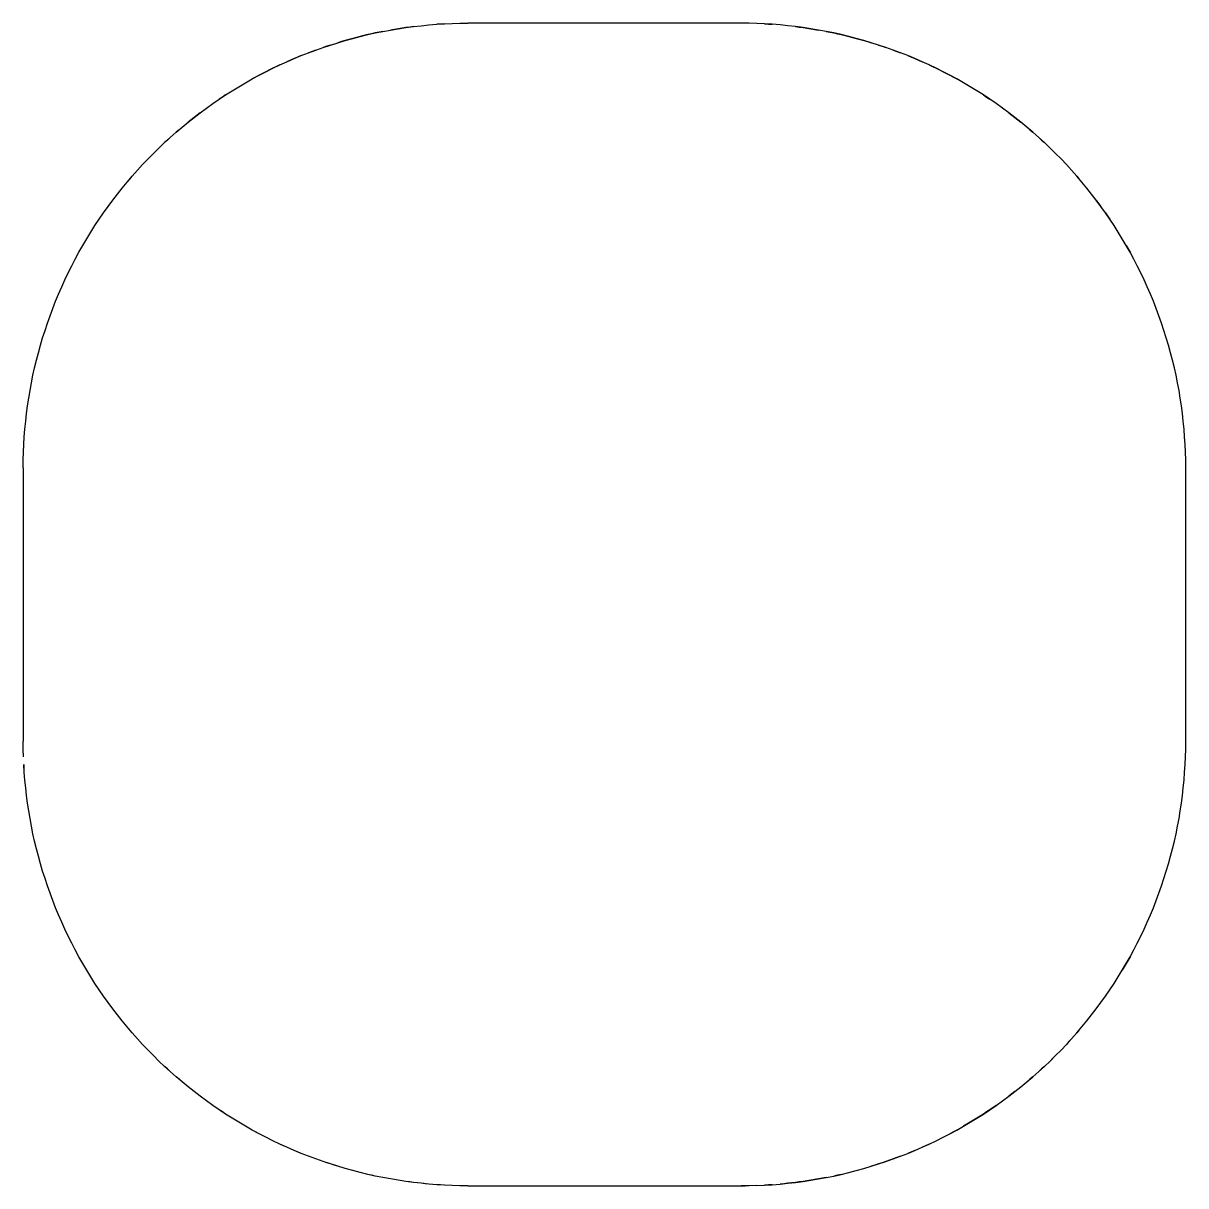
# Model space of a CAD drawing. Header units: millimetres. Extents: x 2543.3 to 2639, y 1717.1 to 1778.9.
# Drawn here: x 2550.797 to 2551.647, y 1740.796 to 1741.646 of the extents above; entities that cross this region are included whole.
import ezdxf

# ---------------------------------------------------------------- set-up
doc = ezdxf.new("R2010")
doc.units = ezdxf.units.MM

msp = doc.modelspace()

# ---------------------------------------------------------------- linework, layer by layer
at = {"color": 7, "linetype": 'Continuous', "lineweight": 25}
for p, q in [((2551.07128, 1741.64205), (2551.07689, 1741.64289)), ((2551.07409, 1741.64248), (2551.07128, 1741.64205)), ((2551.07689, 1741.64289), (2551.07409, 1741.64248)), ((2551.07689, 1741.64289), (2551.08252, 1741.64363)), ((2551.0797, 1741.64326), (2551.07689, 1741.64289)), ((2551.08252, 1741.64363), (2551.0797, 1741.64326)), ((2551.08252, 1741.64363), (2551.08815, 1741.64427)), ((2551.08815, 1741.64427), (2551.0938, 1741.64482)), ((2551.0938, 1741.64482), (2551.09945, 1741.64527)), ((2551.09945, 1741.64527), (2551.10511, 1741.64561)), ((2551.10228, 1741.64544), (2551.09945, 1741.64527)), ((2551.10511, 1741.64561), (2551.10228, 1741.64544)), ((2551.10511, 1741.64561), (2551.11078, 1741.64586)), ((2551.11078, 1741.64586), (2551.11645, 1741.64601)), ((2551.11645, 1741.64601), (2551.12212, 1741.64606)), ((2551.32212, 1741.64606), (2551.12212, 1741.64606)), ((2551.3278, 1741.64601), (2551.32212, 1741.64606)), ((2551.33347, 1741.64586), (2551.3278, 1741.64601)), ((2551.33913, 1741.64561), (2551.33347, 1741.64586)), ((2551.33913, 1741.64561), (2551.34196, 1741.64544)), ((2551.34479, 1741.64527), (2551.33913, 1741.64561)), ((2551.34196, 1741.64544), (2551.34479, 1741.64527)), ((2551.35045, 1741.64482), (2551.34479, 1741.64527)), ((2551.35609, 1741.64427), (2551.35045, 1741.64482)), ((2551.36173, 1741.64363), (2551.35609, 1741.64427)), ((2551.36173, 1741.64363), (2551.36454, 1741.64326)), ((2551.36735, 1741.64289), (2551.36173, 1741.64363)), ((2551.36454, 1741.64326), (2551.36735, 1741.64289)), ((2551.37296, 1741.64205), (2551.36735, 1741.64289)), ((2551.36735, 1741.64289), (2551.37016, 1741.64248)), ((2551.37016, 1741.64248), (2551.37296, 1741.64205)), ((2551.03254, 1741.63347), (2551.03801, 1741.63498)), ((2551.03527, 1741.63423), (2551.03254, 1741.63347)), ((2551.03801, 1741.63498), (2551.03527, 1741.63423)), ((2551.03801, 1741.63498), (2551.0435, 1741.6364)), ((2551.04075, 1741.63569), (2551.03801, 1741.63498)), ((2551.0435, 1741.6364), (2551.04075, 1741.63569)), ((2551.0435, 1741.6364), (2551.04901, 1741.63773)), ((2551.04626, 1741.63706), (2551.0435, 1741.6364)), ((2551.04901, 1741.63773), (2551.04626, 1741.63706)), ((2551.04901, 1741.63773), (2551.05455, 1741.63896)), ((2551.05178, 1741.63834), (2551.04901, 1741.63773)), ((2551.05455, 1741.63896), (2551.05178, 1741.63834)), ((2551.05455, 1741.63896), (2551.06011, 1741.64008)), ((2551.05733, 1741.63952), (2551.05455, 1741.63896)), ((2551.06011, 1741.64008), (2551.05733, 1741.63952)), ((2551.06011, 1741.64008), (2551.06569, 1741.64112)), ((2551.06569, 1741.64112), (2551.07128, 1741.64205)), ((2551.06848, 1741.64159), (2551.06569, 1741.64112)), ((2551.07128, 1741.64205), (2551.06848, 1741.64159)), ((2551.37856, 1741.64112), (2551.37296, 1741.64205)), ((2551.37296, 1741.64205), (2551.37576, 1741.64159)), ((2551.37576, 1741.64159), (2551.37856, 1741.64112)), ((2551.38414, 1741.64008), (2551.37856, 1741.64112)), ((2551.38414, 1741.64008), (2551.38692, 1741.63952)), ((2551.38969, 1741.63896), (2551.38414, 1741.64008)), ((2551.38692, 1741.63952), (2551.38969, 1741.63896)), ((2551.39523, 1741.63773), (2551.38969, 1741.63896)), ((2551.38969, 1741.63896), (2551.39246, 1741.63834)), ((2551.39246, 1741.63834), (2551.39523, 1741.63773)), ((2551.40075, 1741.6364), (2551.39523, 1741.63773)), ((2551.39523, 1741.63773), (2551.39799, 1741.63706)), ((2551.39799, 1741.63706), (2551.40075, 1741.6364)), ((2551.40075, 1741.6364), (2551.40349, 1741.63569)), ((2551.40624, 1741.63498), (2551.40075, 1741.6364)), ((2551.40349, 1741.63569), (2551.40624, 1741.63498)), ((2551.40624, 1741.63498), (2551.40897, 1741.63423)), ((2551.41171, 1741.63347), (2551.40624, 1741.63498)), ((2551.40897, 1741.63423), (2551.41171, 1741.63347)), ((2551.00565, 1741.62447), (2551.01097, 1741.62646)), ((2551.00831, 1741.62547), (2551.00565, 1741.62447)), ((2551.01097, 1741.62646), (2551.00831, 1741.62547)), ((2551.01097, 1741.62646), (2551.01631, 1741.62835)), ((2551.01631, 1741.62835), (2551.02169, 1741.63015)), ((2551.019, 1741.62925), (2551.01631, 1741.62835)), ((2551.02169, 1741.63015), (2551.019, 1741.62925)), ((2551.02169, 1741.63015), (2551.0271, 1741.63185)), ((2551.0271, 1741.63185), (2551.03254, 1741.63347)), ((2551.02982, 1741.63266), (2551.0271, 1741.63185)), ((2551.03254, 1741.63347), (2551.02982, 1741.63266)), ((2551.41171, 1741.63347), (2551.41442, 1741.63266)), ((2551.41714, 1741.63185), (2551.41171, 1741.63347)), ((2551.41442, 1741.63266), (2551.41714, 1741.63185)), ((2551.42255, 1741.63015), (2551.41714, 1741.63185)), ((2551.42793, 1741.62835), (2551.42255, 1741.63015)), ((2551.42255, 1741.63015), (2551.42524, 1741.62925)), ((2551.42524, 1741.62925), (2551.42793, 1741.62835)), ((2551.43328, 1741.62646), (2551.42793, 1741.62835)), ((2551.43328, 1741.62646), (2551.43594, 1741.62547)), ((2551.43859, 1741.62447), (2551.43328, 1741.62646)), ((2551.43594, 1741.62547), (2551.43859, 1741.62447)), ((2550.98477, 1741.6156), (2550.98993, 1741.61796)), ((2550.98993, 1741.61796), (2550.99514, 1741.62022)), ((2550.99254, 1741.61909), (2550.98993, 1741.61796)), ((2550.99514, 1741.62022), (2550.99254, 1741.61909)), ((2550.99514, 1741.62022), (2551.00038, 1741.62239)), ((2550.99776, 1741.6213), (2550.99514, 1741.62022)), ((2551.00038, 1741.62239), (2550.99776, 1741.6213)), ((2551.00038, 1741.62239), (2551.00565, 1741.62447)), ((2551.44387, 1741.62239), (2551.43859, 1741.62447)), ((2551.44387, 1741.62239), (2551.44649, 1741.6213)), ((2551.44911, 1741.62022), (2551.44387, 1741.62239)), ((2551.44649, 1741.6213), (2551.44911, 1741.62022)), ((2551.44911, 1741.62022), (2551.45171, 1741.61909)), ((2551.45431, 1741.61796), (2551.44911, 1741.62022)), ((2551.45171, 1741.61909), (2551.45431, 1741.61796)), ((2551.45947, 1741.6156), (2551.45431, 1741.61796)), ((2550.96954, 1741.60802), (2550.97458, 1741.61064)), ((2550.97206, 1741.60932), (2550.96954, 1741.60802)), ((2550.97458, 1741.61064), (2550.97206, 1741.60932)), ((2550.97458, 1741.61064), (2550.97965, 1741.61316)), ((2550.97711, 1741.6119), (2550.97458, 1741.61064)), ((2550.97965, 1741.61316), (2550.97711, 1741.6119)), ((2550.97965, 1741.61316), (2550.98477, 1741.6156)), ((2550.98221, 1741.61439), (2550.97965, 1741.61316)), ((2550.98477, 1741.6156), (2550.98221, 1741.61439)), ((2551.45947, 1741.6156), (2551.46203, 1741.61439)), ((2551.46459, 1741.61316), (2551.45947, 1741.6156)), ((2551.46203, 1741.61439), (2551.46459, 1741.61316)), ((2551.46459, 1741.61316), (2551.46713, 1741.6119)), ((2551.46967, 1741.61064), (2551.46459, 1741.61316)), ((2551.46713, 1741.6119), (2551.46967, 1741.61064)), ((2551.4747, 1741.60802), (2551.46967, 1741.61064)), ((2551.46967, 1741.61064), (2551.47219, 1741.60932)), ((2551.47219, 1741.60932), (2551.4747, 1741.60802)), ((2550.95474, 1741.59964), (2550.95962, 1741.60251)), ((2550.95962, 1741.60251), (2550.96456, 1741.60531)), ((2550.96456, 1741.60531), (2550.96954, 1741.60802)), ((2550.96705, 1741.60666), (2550.96456, 1741.60531)), ((2550.96954, 1741.60802), (2550.96705, 1741.60666)), ((2551.4747, 1741.60802), (2551.47719, 1741.60666)), ((2551.47969, 1741.60531), (2551.4747, 1741.60802)), ((2551.47719, 1741.60666), (2551.47969, 1741.60531)), ((2551.48462, 1741.60251), (2551.47969, 1741.60531)), ((2551.48951, 1741.59964), (2551.48462, 1741.60251)), ((2550.94039, 1741.59049), (2550.94512, 1741.59363)), ((2550.94275, 1741.59206), (2550.94039, 1741.59049)), ((2550.94512, 1741.59363), (2550.94275, 1741.59206)), ((2550.94512, 1741.59363), (2550.9499, 1741.59667)), ((2550.9499, 1741.59667), (2550.95474, 1741.59964)), ((2551.49435, 1741.59667), (2551.48951, 1741.59964)), ((2551.49913, 1741.59363), (2551.49435, 1741.59667)), ((2551.49913, 1741.59363), (2551.5015, 1741.59206)), ((2551.50386, 1741.59049), (2551.49913, 1741.59363)), ((2551.5015, 1741.59206), (2551.50386, 1741.59049)), ((2550.92653, 1741.58061), (2550.93109, 1741.58399)), ((2550.93109, 1741.58399), (2550.93571, 1741.58728)), ((2550.93571, 1741.58728), (2550.94039, 1741.59049)), ((2551.50854, 1741.58728), (2551.50386, 1741.59049)), ((2551.51315, 1741.58399), (2551.50854, 1741.58728)), ((2551.51771, 1741.58061), (2551.51315, 1741.58399)), ((2550.91759, 1741.57363), (2550.92203, 1741.57716)), ((2550.91981, 1741.5754), (2550.91759, 1741.57363)), ((2550.92203, 1741.57716), (2550.91981, 1741.5754)), ((2550.92203, 1741.57716), (2550.92653, 1741.58061)), ((2550.92428, 1741.57888), (2550.92203, 1741.57716)), ((2550.92653, 1741.58061), (2550.92428, 1741.57888)), ((2551.51771, 1741.58061), (2551.51996, 1741.57888)), ((2551.52221, 1741.57716), (2551.51771, 1741.58061)), ((2551.51996, 1741.57888), (2551.52221, 1741.57716)), ((2551.52221, 1741.57716), (2551.52443, 1741.5754)), ((2551.52665, 1741.57363), (2551.52221, 1741.57716)), ((2551.52443, 1741.5754), (2551.52665, 1741.57363)), ((2550.90466, 1741.56258), (2550.9089, 1741.56634)), ((2550.9089, 1741.56634), (2550.90678, 1741.56446)), ((2550.9089, 1741.56634), (2550.91322, 1741.57002)), ((2550.91106, 1741.56818), (2550.9089, 1741.56634)), ((2550.91322, 1741.57002), (2550.91106, 1741.56818)), ((2550.91322, 1741.57002), (2550.91759, 1741.57363)), ((2551.53103, 1741.57002), (2551.52665, 1741.57363)), ((2551.53103, 1741.57002), (2551.53319, 1741.56818)), ((2551.53534, 1741.56634), (2551.53103, 1741.57002)), ((2551.53319, 1741.56818), (2551.53534, 1741.56634)), ((2551.53959, 1741.56258), (2551.53534, 1741.56634)), ((2551.53534, 1741.56634), (2551.53747, 1741.56446)), ((2550.89636, 1741.55484), (2550.90047, 1741.55875)), ((2550.90047, 1741.55875), (2550.90466, 1741.56258)), ((2550.90256, 1741.56066), (2550.90047, 1741.55875)), ((2550.90466, 1741.56258), (2550.90256, 1741.56066)), ((2550.90678, 1741.56446), (2550.90466, 1741.56258)), ((2551.53747, 1741.56446), (2551.53959, 1741.56258)), ((2551.53959, 1741.56258), (2551.54168, 1741.56066)), ((2551.54377, 1741.55875), (2551.53959, 1741.56258)), ((2551.54168, 1741.56066), (2551.54377, 1741.55875)), ((2551.54789, 1741.55484), (2551.54377, 1741.55875)), ((2550.88834, 1741.54682), (2550.89231, 1741.55087)), ((2550.89231, 1741.55087), (2550.89636, 1741.55484)), ((2551.54789, 1741.55484), (2551.54991, 1741.55286)), ((2551.55193, 1741.55087), (2551.54789, 1741.55484)), ((2551.54991, 1741.55286), (2551.55193, 1741.55087)), ((2551.55591, 1741.54682), (2551.55193, 1741.55087)), ((2550.8806, 1741.53853), (2550.88443, 1741.5427)), ((2550.88443, 1741.5427), (2550.88834, 1741.54682)), ((2551.55981, 1741.5427), (2551.55591, 1741.54682)), ((2551.56365, 1741.53853), (2551.55981, 1741.5427)), ((2550.87316, 1741.52996), (2550.87684, 1741.53427)), ((2550.875, 1741.53212), (2550.87316, 1741.52996)), ((2550.875, 1741.53212), (2550.87684, 1741.53427)), ((2550.87684, 1741.53427), (2550.8806, 1741.53853)), ((2551.5674, 1741.53427), (2551.56365, 1741.53853)), ((2551.57109, 1741.52996), (2551.5674, 1741.53427)), ((2551.5674, 1741.53427), (2551.56925, 1741.53212)), ((2551.56925, 1741.53212), (2551.57109, 1741.52996)), ((2550.86602, 1741.52115), (2550.86955, 1741.52559)), ((2550.86955, 1741.52559), (2550.87316, 1741.52996)), ((2551.5747, 1741.52559), (2551.57109, 1741.52996)), ((2551.57823, 1741.52115), (2551.5747, 1741.52559)), ((2550.85919, 1741.51209), (2550.86257, 1741.51665)), ((2550.86257, 1741.51665), (2550.86602, 1741.52115)), ((2551.58168, 1741.51665), (2551.57823, 1741.52115)), ((2551.58505, 1741.51209), (2551.58168, 1741.51665)), ((2551.58168, 1741.51665), (2551.58337, 1741.51437)), ((2550.85269, 1741.5028), (2550.8559, 1741.50747)), ((2550.8559, 1741.50747), (2550.85919, 1741.51209)), ((2551.58337, 1741.51437), (2551.58505, 1741.51209)), ((2551.58835, 1741.50747), (2551.58505, 1741.51209)), ((2551.58835, 1741.50747), (2551.58995, 1741.50513)), ((2551.59156, 1741.5028), (2551.58835, 1741.50747)), ((2550.84651, 1741.49328), (2550.84956, 1741.49806)), ((2550.84956, 1741.49806), (2550.85269, 1741.5028)), ((2551.58995, 1741.50513), (2551.59156, 1741.5028)), ((2551.59469, 1741.49806), (2551.59156, 1741.5028)), ((2551.59774, 1741.49328), (2551.59469, 1741.49806)), ((2550.84354, 1741.48844), (2550.84651, 1741.49328)), ((2551.6007, 1741.48844), (2551.59774, 1741.49328)), ((2550.83787, 1741.47862), (2550.84067, 1741.48356)), ((2550.84067, 1741.48356), (2550.84354, 1741.48844)), ((2551.60358, 1741.48356), (2551.6007, 1741.48844)), ((2551.60638, 1741.47862), (2551.60358, 1741.48356)), ((2551.60358, 1741.48356), (2551.60498, 1741.48109)), ((2551.60498, 1741.48109), (2551.60638, 1741.47862)), ((2550.83255, 1741.46861), (2550.83517, 1741.47363)), ((2550.83517, 1741.47363), (2550.83787, 1741.47862)), ((2551.60908, 1741.47363), (2551.60638, 1741.47862)), ((2551.6117, 1741.46861), (2551.60908, 1741.47363)), ((2550.83002, 1741.46353), (2550.83255, 1741.46861)), ((2551.61423, 1741.46353), (2551.6117, 1741.46861)), ((2550.82522, 1741.45325), (2550.82757, 1741.45841)), ((2550.82757, 1741.45841), (2550.83002, 1741.46353)), ((2551.61667, 1741.45841), (2551.61423, 1741.46353)), ((2551.61903, 1741.45325), (2551.61667, 1741.45841)), ((2550.82079, 1741.4428), (2550.82296, 1741.44805)), ((2550.82296, 1741.44805), (2550.82522, 1741.45325)), ((2551.62129, 1741.44805), (2551.61903, 1741.45325)), ((2551.62346, 1741.4428), (2551.62129, 1741.44805)), ((2550.81871, 1741.43753), (2550.82079, 1741.4428)), ((2551.62554, 1741.43753), (2551.62346, 1741.4428)), ((2550.81483, 1741.42687), (2550.81672, 1741.43221)), ((2550.81672, 1741.43221), (2550.81871, 1741.43753)), ((2551.62752, 1741.43221), (2551.62554, 1741.43753)), ((2551.62942, 1741.42687), (2551.62752, 1741.43221)), ((2550.81132, 1741.41608), (2550.81303, 1741.42149)), ((2550.81303, 1741.42149), (2550.81483, 1741.42687)), ((2551.63122, 1741.42149), (2551.62942, 1741.42687)), ((2551.63292, 1741.41608), (2551.63122, 1741.42149)), ((2550.80971, 1741.41064), (2550.81132, 1741.41608)), ((2551.63453, 1741.41064), (2551.63292, 1741.41608)), ((2550.80678, 1741.39968), (2550.8082, 1741.40517)), ((2550.8082, 1741.40517), (2550.80971, 1741.41064)), ((2551.63605, 1741.40517), (2551.63453, 1741.41064)), ((2551.63747, 1741.39968), (2551.63605, 1741.40517)), ((2550.80545, 1741.39417), (2550.80678, 1741.39968)), ((2551.63879, 1741.39417), (2551.63747, 1741.39968)), ((2550.80309, 1741.38307), (2550.80423, 1741.38863)), ((2550.80423, 1741.38863), (2550.80545, 1741.39417)), ((2551.64002, 1741.38863), (2551.63879, 1741.39417)), ((2551.64115, 1741.38307), (2551.64002, 1741.38863)), ((2550.80206, 1741.37749), (2550.80309, 1741.38307)), ((2551.64219, 1741.37749), (2551.64115, 1741.38307)), ((2550.80029, 1741.36629), (2550.80113, 1741.3719)), ((2550.80113, 1741.3719), (2550.80206, 1741.37749)), ((2551.64312, 1741.3719), (2551.64219, 1741.37749)), ((2551.64396, 1741.36629), (2551.64312, 1741.3719)), ((2550.79955, 1741.36066), (2550.80029, 1741.36629)), ((2551.6447, 1741.36066), (2551.64396, 1741.36629)), ((2550.79836, 1741.34938), (2550.7989, 1741.35503)), ((2550.7989, 1741.35503), (2550.79955, 1741.36066)), ((2551.64534, 1741.35503), (2551.6447, 1741.36066)), ((2551.64589, 1741.34938), (2551.64534, 1741.35503)), ((2550.79791, 1741.34373), (2550.79836, 1741.34938)), ((2551.64633, 1741.34373), (2551.64589, 1741.34938)), ((2550.79732, 1741.3324), (2550.79757, 1741.33807)), ((2550.79757, 1741.33807), (2550.79791, 1741.34373)), ((2551.64668, 1741.33807), (2551.64633, 1741.34373)), ((2551.64693, 1741.3324), (2551.64668, 1741.33807)), ((2550.79717, 1741.32673), (2550.79732, 1741.3324)), ((2551.64707, 1741.32673), (2551.64693, 1741.3324)), ((2550.79712, 1741.32106), (2550.79717, 1741.32673)), ((2550.79712, 1741.32106), (2550.79712, 1741.12106)), ((2551.64712, 1741.32106), (2551.64707, 1741.32673)), ((2551.64712, 1741.12106), (2551.64712, 1741.32106)), ((2550.79717, 1741.11538), (2550.79712, 1741.12106)), ((2550.79732, 1741.10971), (2550.79717, 1741.11538)), ((2551.64693, 1741.10971), (2551.64707, 1741.11538)), ((2551.64707, 1741.11538), (2551.64712, 1741.12106)), ((2551.64668, 1741.10405), (2551.64693, 1741.10971)), ((2550.79791, 1741.09839), (2550.79757, 1741.10405)), ((2550.79791, 1741.09839), (2550.79768, 1741.10405)), ((2550.79836, 1741.09273), (2550.79791, 1741.09839)), ((2551.64589, 1741.09273), (2551.64633, 1741.09839)), ((2551.64633, 1741.09839), (2551.64668, 1741.10405)), ((2550.7989, 1741.08709), (2550.79836, 1741.09273)), ((2551.64534, 1741.08709), (2551.64589, 1741.09273)), ((2550.79955, 1741.08145), (2550.7989, 1741.08709)), ((2550.80029, 1741.07583), (2550.79955, 1741.08145)), ((2551.64396, 1741.07583), (2551.6447, 1741.08145)), ((2551.6447, 1741.08145), (2551.64534, 1741.08709)), ((2550.80113, 1741.07022), (2550.80029, 1741.07583)), ((2551.64312, 1741.07022), (2551.64396, 1741.07583)), ((2550.80206, 1741.06462), (2550.80113, 1741.07022)), ((2550.80309, 1741.05904), (2550.80206, 1741.06462)), ((2551.64115, 1741.05904), (2551.64219, 1741.06462)), ((2551.64219, 1741.06462), (2551.64312, 1741.07022)), ((2550.80423, 1741.05348), (2550.80309, 1741.05904)), ((2551.64002, 1741.05348), (2551.64115, 1741.05904)), ((2550.80545, 1741.04795), (2550.80423, 1741.05348)), ((2550.80678, 1741.04243), (2550.80545, 1741.04795)), ((2551.63747, 1741.04243), (2551.63879, 1741.04795)), ((2551.63879, 1741.04795), (2551.64002, 1741.05348)), ((2550.8082, 1741.03694), (2550.80678, 1741.04243)), ((2551.63605, 1741.03694), (2551.63747, 1741.04243)), ((2550.80971, 1741.03148), (2550.8082, 1741.03694)), ((2550.81132, 1741.02604), (2550.80971, 1741.03148)), ((2551.63292, 1741.02604), (2551.63453, 1741.03148)), ((2551.63453, 1741.03148), (2551.63605, 1741.03694)), ((2550.81303, 1741.02063), (2550.81132, 1741.02604)), ((2551.63122, 1741.02063), (2551.63292, 1741.02604)), ((2550.81483, 1741.01525), (2550.81303, 1741.02063)), ((2550.81672, 1741.0099), (2550.81483, 1741.01525)), ((2551.62752, 1741.0099), (2551.62942, 1741.01525)), ((2551.62942, 1741.01525), (2551.63122, 1741.02063)), ((2550.81871, 1741.00459), (2550.81672, 1741.0099)), ((2551.62554, 1741.00459), (2551.62752, 1741.0099)), ((2550.82079, 1740.99931), (2550.81871, 1741.00459)), ((2550.82296, 1740.99407), (2550.82079, 1740.99931)), ((2551.62129, 1740.99407), (2551.62346, 1740.99931)), ((2551.62346, 1740.99931), (2551.62554, 1741.00459)), ((2550.82522, 1740.98887), (2550.82296, 1740.99407)), ((2550.82757, 1740.98371), (2550.82522, 1740.98887)), ((2551.61667, 1740.98371), (2551.61903, 1740.98887)), ((2551.61903, 1740.98887), (2551.62129, 1740.99407)), ((2550.83002, 1740.97859), (2550.82757, 1740.98371)), ((2551.61423, 1740.97859), (2551.61667, 1740.98371)), ((2550.83255, 1740.97351), (2550.83002, 1740.97859)), ((2550.83517, 1740.96848), (2550.83255, 1740.97351)), ((2551.60908, 1740.96848), (2551.6117, 1740.97351)), ((2551.6117, 1740.97351), (2551.61423, 1740.97859)), ((2550.83787, 1740.96349), (2550.83517, 1740.96848)), ((2550.84067, 1740.95856), (2550.83787, 1740.96349)), ((2551.60358, 1740.95856), (2551.60638, 1740.96349)), ((2551.60638, 1740.96349), (2551.60498, 1740.96103)), ((2551.60638, 1740.96349), (2551.60908, 1740.96848)), ((2550.84354, 1740.95367), (2550.84067, 1740.95856)), ((2551.6007, 1740.95367), (2551.60358, 1740.95856)), ((2551.60214, 1740.95612), (2551.6007, 1740.95367)), ((2551.60358, 1740.95856), (2551.60214, 1740.95612)), ((2551.60498, 1740.96103), (2551.60358, 1740.95856)), ((2550.84651, 1740.94883), (2550.84354, 1740.95367)), ((2550.84956, 1740.94405), (2550.84651, 1740.94883)), ((2551.59469, 1740.94405), (2551.59774, 1740.94883)), ((2551.59774, 1740.94883), (2551.6007, 1740.95367)), ((2550.85269, 1740.93932), (2550.84956, 1740.94405)), ((2550.8559, 1740.93465), (2550.85269, 1740.93932)), ((2551.58835, 1740.93465), (2551.59156, 1740.93932)), ((2551.59156, 1740.93932), (2551.59469, 1740.94405)), ((2550.85919, 1740.93003), (2550.8559, 1740.93465)), ((2550.86257, 1740.92547), (2550.85919, 1740.93003)), ((2551.58168, 1740.92547), (2551.58505, 1740.93003)), ((2551.58505, 1740.93003), (2551.58835, 1740.93465)), ((2550.86602, 1740.92097), (2550.86257, 1740.92547)), ((2550.86955, 1740.91653), (2550.86602, 1740.92097)), ((2551.5747, 1740.91653), (2551.57823, 1740.92097)), ((2551.57823, 1740.92097), (2551.58168, 1740.92547)), ((2550.87316, 1740.91215), (2550.86955, 1740.91653)), ((2550.87684, 1740.90784), (2550.87316, 1740.91215)), ((2551.5674, 1740.90784), (2551.57109, 1740.91215)), ((2551.57109, 1740.91215), (2551.56925, 1740.91)), ((2551.57109, 1740.91215), (2551.5747, 1740.91653)), ((2550.8806, 1740.90359), (2550.87684, 1740.90784)), ((2550.88443, 1740.89941), (2550.8806, 1740.90359)), ((2551.55981, 1740.89941), (2551.56365, 1740.90359)), ((2551.56365, 1740.90359), (2551.56173, 1740.9015)), ((2551.56365, 1740.90359), (2551.5674, 1740.90784)), ((2551.56552, 1740.90572), (2551.56365, 1740.90359)), ((2551.5674, 1740.90784), (2551.56552, 1740.90572)), ((2551.56925, 1740.91), (2551.5674, 1740.90784)), ((2550.88834, 1740.89529), (2550.88443, 1740.89941)), ((2550.89231, 1740.89125), (2550.88834, 1740.89529)), ((2551.55193, 1740.89125), (2551.55591, 1740.89529)), ((2551.55591, 1740.89529), (2551.55981, 1740.89941)), ((2551.56173, 1740.9015), (2551.55981, 1740.89941)), ((2550.89636, 1740.88727), (2550.89231, 1740.89125)), ((2550.90047, 1740.88337), (2550.89636, 1740.88727)), ((2551.54377, 1740.88337), (2551.54789, 1740.88727)), ((2551.54789, 1740.88727), (2551.55193, 1740.89125)), ((2551.54991, 1740.88926), (2551.54789, 1740.88727)), ((2551.55193, 1740.89125), (2551.54991, 1740.88926)), ((2550.90256, 1740.88145), (2550.90047, 1740.88337)), ((2550.90466, 1740.87954), (2550.90047, 1740.88337)), ((2550.90466, 1740.87954), (2550.90256, 1740.88145)), ((2550.9089, 1740.87578), (2550.90466, 1740.87954)), ((2550.90678, 1740.87765), (2550.90466, 1740.87954)), ((2550.9089, 1740.87578), (2550.90678, 1740.87765)), ((2551.53534, 1740.87578), (2551.53959, 1740.87954)), ((2551.53747, 1740.87765), (2551.53534, 1740.87578)), ((2551.53959, 1740.87954), (2551.53747, 1740.87765)), ((2551.53959, 1740.87954), (2551.54377, 1740.88337)), ((2551.54168, 1740.88145), (2551.53959, 1740.87954)), ((2551.54377, 1740.88337), (2551.54168, 1740.88145)), ((2550.91322, 1740.87209), (2550.9089, 1740.87578)), ((2550.91106, 1740.87394), (2550.9089, 1740.87578)), ((2550.91322, 1740.87209), (2550.91106, 1740.87394)), ((2550.91759, 1740.86849), (2550.91322, 1740.87209)), ((2551.52665, 1740.86849), (2551.53103, 1740.87209)), ((2551.53103, 1740.87209), (2551.53534, 1740.87578)), ((2551.53319, 1740.87394), (2551.53103, 1740.87209)), ((2551.53534, 1740.87578), (2551.53319, 1740.87394)), ((2550.92203, 1740.86496), (2550.91759, 1740.86849)), ((2550.92653, 1740.8615), (2550.92203, 1740.86496)), ((2550.92428, 1740.86323), (2550.92203, 1740.86496)), ((2550.92653, 1740.8615), (2550.92428, 1740.86323)), ((2550.93109, 1740.85813), (2550.92653, 1740.8615)), ((2551.51315, 1740.85813), (2551.51771, 1740.8615)), ((2551.51771, 1740.8615), (2551.52221, 1740.86496)), ((2551.51996, 1740.86323), (2551.51771, 1740.8615)), ((2551.52221, 1740.86496), (2551.51996, 1740.86323)), ((2551.52221, 1740.86496), (2551.52665, 1740.86849)), ((2550.93571, 1740.85483), (2550.93109, 1740.85813)), ((2550.93805, 1740.85323), (2550.93571, 1740.85483)), ((2550.94039, 1740.85162), (2550.93571, 1740.85483)), ((2550.94039, 1740.85162), (2550.93805, 1740.85323)), ((2551.50386, 1740.85162), (2551.50854, 1740.85483)), ((2551.5062, 1740.85323), (2551.50386, 1740.85162)), ((2551.50854, 1740.85483), (2551.5062, 1740.85323)), ((2551.50854, 1740.85483), (2551.51315, 1740.85813)), ((2550.94275, 1740.85006), (2550.94039, 1740.85162)), ((2550.94512, 1740.84849), (2550.94039, 1740.85162)), ((2550.94512, 1740.84849), (2550.94275, 1740.85006)), ((2550.94751, 1740.84697), (2550.94512, 1740.84849)), ((2550.9499, 1740.84545), (2550.94512, 1740.84849)), ((2550.9499, 1740.84545), (2550.94751, 1740.84697)), ((2550.95474, 1740.84248), (2550.9499, 1740.84545)), ((2550.95232, 1740.84396), (2550.9499, 1740.84545)), ((2550.95474, 1740.84248), (2550.95232, 1740.84396)), ((2551.48951, 1740.84248), (2551.49435, 1740.84545)), ((2551.49193, 1740.84396), (2551.48951, 1740.84248)), ((2551.49435, 1740.84545), (2551.49193, 1740.84396)), ((2551.49435, 1740.84545), (2551.49913, 1740.84849)), ((2551.49674, 1740.84697), (2551.49435, 1740.84545)), ((2551.49913, 1740.84849), (2551.49674, 1740.84697)), ((2551.49913, 1740.84849), (2551.50386, 1740.85162)), ((2551.5015, 1740.85006), (2551.49913, 1740.84849)), ((2551.50386, 1740.85162), (2551.5015, 1740.85006)), ((2550.95718, 1740.84104), (2550.95474, 1740.84248)), ((2550.95962, 1740.8396), (2550.95474, 1740.84248)), ((2550.95962, 1740.8396), (2550.95718, 1740.84104)), ((2550.96456, 1740.83681), (2550.95962, 1740.8396)), ((2550.96954, 1740.8341), (2550.96456, 1740.83681)), ((2550.96705, 1740.83545), (2550.96456, 1740.83681)), ((2550.96954, 1740.8341), (2550.96705, 1740.83545)), ((2551.4747, 1740.8341), (2551.47969, 1740.83681)), ((2551.47719, 1740.83545), (2551.4747, 1740.8341)), ((2551.47969, 1740.83681), (2551.47719, 1740.83545)), ((2551.47969, 1740.83681), (2551.48462, 1740.8396)), ((2551.48462, 1740.8396), (2551.48951, 1740.84248)), ((2551.48707, 1740.84104), (2551.48462, 1740.8396)), ((2551.48951, 1740.84248), (2551.48707, 1740.84104)), ((2550.97458, 1740.83148), (2550.96954, 1740.8341)), ((2550.97965, 1740.82895), (2550.97458, 1740.83148)), ((2550.98477, 1740.82651), (2550.97965, 1740.82895)), ((2550.98735, 1740.82533), (2550.98477, 1740.82651)), ((2550.98993, 1740.82416), (2550.98477, 1740.82651)), ((2551.45431, 1740.82416), (2551.45947, 1740.82651)), ((2551.45947, 1740.82651), (2551.45689, 1740.82533)), ((2551.45947, 1740.82651), (2551.46459, 1740.82895)), ((2551.46459, 1740.82895), (2551.46967, 1740.83148)), ((2551.46967, 1740.83148), (2551.4747, 1740.8341)), ((2550.98993, 1740.82416), (2550.98735, 1740.82533)), ((2550.99514, 1740.82189), (2550.98993, 1740.82416)), ((2551.00038, 1740.81972), (2550.99514, 1740.82189)), ((2550.99776, 1740.82081), (2550.99514, 1740.82189)), ((2551.00038, 1740.81972), (2550.99776, 1740.82081)), ((2551.00565, 1740.81764), (2551.00038, 1740.81972)), ((2551.43859, 1740.81764), (2551.44387, 1740.81972)), ((2551.44387, 1740.81972), (2551.44911, 1740.82189)), ((2551.44649, 1740.82081), (2551.44387, 1740.81972)), ((2551.44911, 1740.82189), (2551.44649, 1740.82081)), ((2551.44911, 1740.82189), (2551.45431, 1740.82416)), ((2551.45689, 1740.82533), (2551.45431, 1740.82416)), ((2551.00831, 1740.81665), (2551.00565, 1740.81764)), ((2551.01097, 1740.81566), (2551.00565, 1740.81764)), ((2551.01097, 1740.81566), (2551.00831, 1740.81665)), ((2551.01364, 1740.81471), (2551.01097, 1740.81566)), ((2551.01631, 1740.81376), (2551.01097, 1740.81566)), ((2551.01631, 1740.81376), (2551.01364, 1740.81471)), ((2551.02169, 1740.81197), (2551.01631, 1740.81376)), ((2551.019, 1740.81287), (2551.01631, 1740.81376)), ((2551.02169, 1740.81197), (2551.019, 1740.81287)), ((2551.0271, 1740.81026), (2551.02169, 1740.81197)), ((2551.0244, 1740.81111), (2551.02169, 1740.81197)), ((2551.0271, 1740.81026), (2551.0244, 1740.81111)), ((2551.03254, 1740.80865), (2551.0271, 1740.81026)), ((2551.41171, 1740.80865), (2551.41714, 1740.81026)), ((2551.41714, 1740.81026), (2551.42255, 1740.81197)), ((2551.41985, 1740.81111), (2551.41714, 1740.81026)), ((2551.42255, 1740.81197), (2551.41985, 1740.81111)), ((2551.42255, 1740.81197), (2551.42793, 1740.81376)), ((2551.42524, 1740.81287), (2551.42255, 1740.81197)), ((2551.42793, 1740.81376), (2551.42524, 1740.81287)), ((2551.42793, 1740.81376), (2551.43328, 1740.81566)), ((2551.43061, 1740.81471), (2551.42793, 1740.81376)), ((2551.43328, 1740.81566), (2551.43061, 1740.81471)), ((2551.43328, 1740.81566), (2551.43859, 1740.81764)), ((2551.43594, 1740.81665), (2551.43328, 1740.81566)), ((2551.43859, 1740.81764), (2551.43594, 1740.81665)), ((2551.03801, 1740.80714), (2551.03254, 1740.80865)), ((2551.0435, 1740.80571), (2551.03801, 1740.80714)), ((2551.04901, 1740.80439), (2551.0435, 1740.80571)), ((2551.05455, 1740.80316), (2551.04901, 1740.80439)), ((2551.05178, 1740.80377), (2551.04901, 1740.80439)), ((2551.05455, 1740.80316), (2551.05178, 1740.80377)), ((2551.06011, 1740.80203), (2551.05455, 1740.80316)), ((2551.06569, 1740.801), (2551.06011, 1740.80203)), ((2551.0629, 1740.80151), (2551.06011, 1740.80203)), ((2551.06569, 1740.801), (2551.0629, 1740.80151)), ((2551.06848, 1740.80053), (2551.06569, 1740.801)), ((2551.07128, 1740.80006), (2551.06569, 1740.801)), ((2551.37296, 1740.80006), (2551.37856, 1740.801)), ((2551.37856, 1740.801), (2551.37576, 1740.80053)), ((2551.37856, 1740.801), (2551.38414, 1740.80203)), ((2551.38135, 1740.80151), (2551.37856, 1740.801)), ((2551.38414, 1740.80203), (2551.38135, 1740.80151)), ((2551.38414, 1740.80203), (2551.38969, 1740.80316)), ((2551.38969, 1740.80316), (2551.39523, 1740.80439)), ((2551.39246, 1740.80377), (2551.38969, 1740.80316)), ((2551.39523, 1740.80439), (2551.39246, 1740.80377)), ((2551.39523, 1740.80439), (2551.40075, 1740.80571)), ((2551.40075, 1740.80571), (2551.40624, 1740.80714)), ((2551.40624, 1740.80714), (2551.41171, 1740.80865)), ((2551.07128, 1740.80006), (2551.06848, 1740.80053)), ((2551.07409, 1740.79964), (2551.07128, 1740.80006)), ((2551.07689, 1740.79922), (2551.07128, 1740.80006)), ((2551.07689, 1740.79922), (2551.07409, 1740.79964)), ((2551.0797, 1740.79885), (2551.07689, 1740.79922)), ((2551.08252, 1740.79848), (2551.07689, 1740.79922)), ((2551.08252, 1740.79848), (2551.0797, 1740.79885)), ((2551.08533, 1740.79816), (2551.08252, 1740.79848)), ((2551.08815, 1740.79784), (2551.08252, 1740.79848)), ((2551.08815, 1740.79784), (2551.08533, 1740.79816)), ((2551.09097, 1740.79756), (2551.08815, 1740.79784)), ((2551.0938, 1740.7973), (2551.08815, 1740.79784)), ((2551.0938, 1740.7973), (2551.09097, 1740.79756)), ((2551.09945, 1740.79685), (2551.0938, 1740.7973)), ((2551.10228, 1740.79668), (2551.09945, 1740.79685)), ((2551.10511, 1740.7965), (2551.09945, 1740.79685)), ((2551.10511, 1740.7965), (2551.10228, 1740.79668)), ((2551.11078, 1740.79626), (2551.10511, 1740.7965)), ((2551.11645, 1740.79611), (2551.11078, 1740.79626)), ((2551.12212, 1740.79606), (2551.11645, 1740.79611)), ((2551.11929, 1740.79608), (2551.11645, 1740.79611)), ((2551.12212, 1740.79606), (2551.11929, 1740.79608)), ((2551.12212, 1740.79606), (2551.32212, 1740.79606)), ((2551.3278, 1740.79611), (2551.32212, 1740.79606)), ((2551.32212, 1740.79606), (2551.32496, 1740.79608)), ((2551.3278, 1740.79611), (2551.32496, 1740.79608)), ((2551.33347, 1740.79626), (2551.3278, 1740.79611)), ((2551.33347, 1740.79626), (2551.33913, 1740.7965)), ((2551.33913, 1740.7965), (2551.34479, 1740.79685)), ((2551.34196, 1740.79668), (2551.33913, 1740.7965)), ((2551.34479, 1740.79685), (2551.34196, 1740.79668)), ((2551.34479, 1740.79685), (2551.35045, 1740.7973)), ((2551.35045, 1740.7973), (2551.35609, 1740.79784)), ((2551.35327, 1740.79756), (2551.35045, 1740.7973)), ((2551.35609, 1740.79784), (2551.35327, 1740.79756)), ((2551.35609, 1740.79784), (2551.36173, 1740.79848)), ((2551.35891, 1740.79816), (2551.35609, 1740.79784)), ((2551.36173, 1740.79848), (2551.35891, 1740.79816)), ((2551.36173, 1740.79848), (2551.36735, 1740.79922)), ((2551.36454, 1740.79885), (2551.36173, 1740.79848)), ((2551.36735, 1740.79922), (2551.36454, 1740.79885)), ((2551.36735, 1740.79922), (2551.37296, 1740.80006)), ((2551.37016, 1740.79964), (2551.36735, 1740.79922)), ((2551.37296, 1740.80006), (2551.37016, 1740.79964)), ((2551.37576, 1740.80053), (2551.37296, 1740.80006))]:
    msp.add_line(p, q, dxfattribs=at)

doc.saveas('drawing.dxf')
